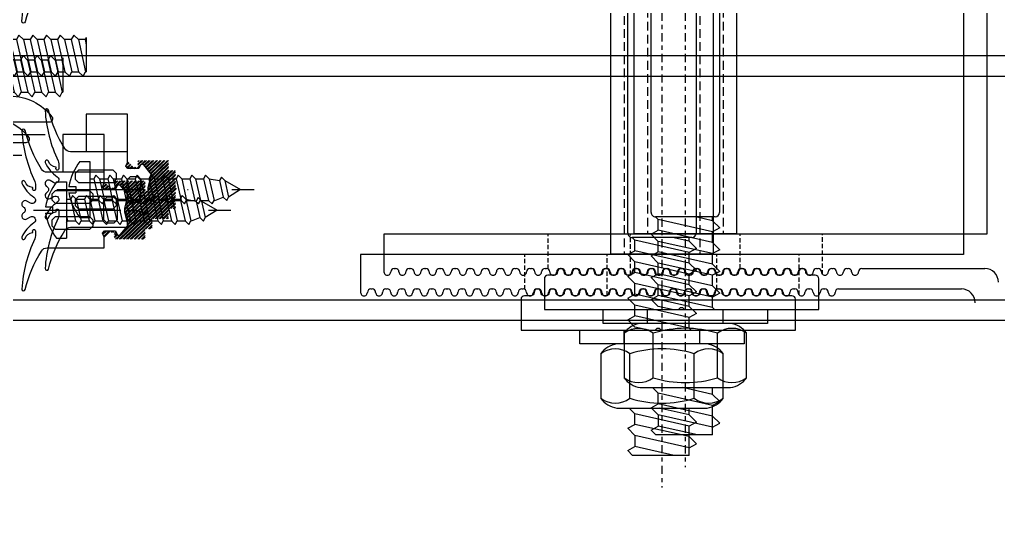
# Model space of a CAD drawing. Header units: inches. Extents: x 4821 to 127877, y 58012 to 433683.
# Drawn here: x 29552 to 29694.7, y 82296.8 to 82369.8 of the extents above; entities that cross this region are included whole.
import ezdxf

# ---------------------------------------------------------------- set-up
doc = ezdxf.new("R2010")
doc.units = ezdxf.units.IN
doc.header["$MEASUREMENT"] = 0
for name, pattern in [('$1$Center', [29.999999, 12, -6, 6, -6]), ('$1$DASHDOT', [25.4, 12.7, -6.35, 0, -6.35]), ('$1$DASHED', [19.05, 12.7, -6.35])]:
    doc.linetypes.add(name, pattern=pattern)
for name, color, linetype in [('$1$BEAM', 2, 'Continuous'), ('A-FURN-FIXD', 10, 'Continuous'), ('A-WAL-CMU', 7, 'Continuous')]:
    doc.layers.add(name, color=color, linetype=linetype)

# ---------------------------------------------------------------- blocks, each defined once
blk = doc.blocks.new('$1$M6x25')
at = {"color": 71}
for p, q in [((-6, 4.5), (-6, -4.5)), ((0, 5), (-5.5, 5)), ((0, 5), (0, -5)), ((1.19, 3), (0.82, 2.34)), ((1.85, 2.34), (1.19, 3)), ((3.19, 3), (2.82, 2.34)), ((3.85, 2.34), (3.19, 3)), ((5.19, 3), (4.82, 2.34)), ((5.85, 2.34), (5.19, 3)), ((7.19, 3), (6.82, 2.34)), ((7.85, 2.34), (7.19, 3)), ((9.19, 3), (8.82, 2.34)), ((9.85, 2.34), (9.19, 3)), ((11.19, 3), (10.82, 2.34)), ((11.85, 2.34), (11.19, 3)), ((13.19, 3), (12.82, 2.34)), ((13.85, 2.34), (13.19, 3)), ((15.19, 3), (14.82, 2.34)), ((15.85, 2.34), (15.19, 3)), ((17.19, 3), (16.82, 2.34)), ((17.85, 2.34), (17.19, 3)), ((19.19, 3), (18.82, 2.34)), ((19.85, 2.34), (19.19, 3)), ((21.19, 3), (20.82, 2.34)), ((21.85, 2.34), (21.19, 3)), ((23.19, 3), (22.82, 2.34)), ((23.85, 2.34), (23.19, 3)), ((0.82, 2.34), (0, 2.34)), ((0.82, 2.34), (1.88, -2.34)), ((1.85, 2.34), (2.91, -2.34)), ((2.82, 2.34), (1.85, 2.34)), ((2.82, 2.34), (3.88, -2.34)), ((3.85, 2.34), (4.91, -2.34)), ((4.82, 2.34), (3.85, 2.34)), ((4.82, 2.34), (5.88, -2.34)), ((5.85, 2.34), (6.91, -2.34)), ((6.82, 2.34), (5.85, 2.34)), ((6.82, 2.34), (7.88, -2.34)), ((7.85, 2.34), (8.91, -2.34)), ((8.82, 2.34), (7.85, 2.34)), ((8.82, 2.34), (9.88, -2.34)), ((9.85, 2.34), (10.91, -2.34)), ((10.82, 2.34), (9.85, 2.34)), ((10.82, 2.34), (11.88, -2.34)), ((11.85, 2.34), (12.91, -2.34)), ((12.82, 2.34), (11.85, 2.34)), ((12.82, 2.34), (13.88, -2.34)), ((13.85, 2.34), (14.91, -2.34)), ((14.82, 2.34), (13.85, 2.34)), ((14.82, 2.34), (15.88, -2.34)), ((15.85, 2.34), (16.91, -2.34)), ((16.82, 2.34), (15.85, 2.34)), ((16.82, 2.34), (17.88, -2.34)), ((17.85, 2.34), (18.91, -2.34)), ((18.82, 2.34), (17.85, 2.34)), ((18.82, 2.34), (19.88, -2.34)), ((19.85, 2.34), (20.91, -2.34)), ((20.82, 2.34), (19.85, 2.34)), ((20.82, 2.34), (21.88, -2.34)), ((21.85, 2.34), (22.91, -2.34)), ((22.82, 2.34), (21.85, 2.34)), ((22.82, 2.34), (23.88, -2.34)), ((23.85, 2.34), (24.91, -2.34)), ((24.82, 2.34), (23.85, 2.34)), ((25, 2.66), (24.82, 2.34)), ((24.82, 2.34), (25, 1.56)), ((25, 2.66), (25, -2.34)), ((1.88, -2.34), (0, -2.34)), ((1.88, -2.34), (2.54, -3)), ((2.54, -3), (2.91, -2.34)), ((2.91, -2.34), (3.88, -2.34)), ((3.88, -2.34), (4.54, -3)), ((4.54, -3), (4.91, -2.34)), ((4.91, -2.34), (5.88, -2.34)), ((5.88, -2.34), (6.54, -3)), ((6.54, -3), (6.91, -2.34)), ((6.91, -2.34), (7.88, -2.34)), ((7.88, -2.34), (8.54, -3)), ((8.54, -3), (8.91, -2.34)), ((8.91, -2.34), (9.88, -2.34)), ((9.88, -2.34), (10.54, -3)), ((10.54, -3), (10.91, -2.34)), ((10.91, -2.34), (11.88, -2.34)), ((11.88, -2.34), (12.54, -3)), ((12.54, -3), (12.91, -2.34)), ((12.91, -2.34), (13.88, -2.34)), ((13.88, -2.34), (14.54, -3)), ((14.54, -3), (14.91, -2.34)), ((14.91, -2.34), (15.88, -2.34)), ((15.88, -2.34), (16.54, -3)), ((16.54, -3), (16.91, -2.34)), ((16.91, -2.34), (17.88, -2.34)), ((17.88, -2.34), (18.54, -3)), ((18.54, -3), (18.91, -2.34)), ((18.91, -2.34), (19.88, -2.34)), ((19.88, -2.34), (20.54, -3)), ((20.54, -3), (20.91, -2.34)), ((20.91, -2.34), (21.88, -2.34)), ((21.88, -2.34), (22.54, -3)), ((22.54, -3), (22.91, -2.34)), ((22.91, -2.34), (23.88, -2.34)), ((23.88, -2.34), (24.54, -3)), ((24.54, -3), (24.91, -2.34)), ((24.91, -2.34), (25, -2.34)), ((0, -5), (-5.5, -5))]:
    blk.add_line(p, q, dxfattribs=at)
at = {"color": 71, "linetype": '$1$DASHED', "ltscale": 100}
for p, q in [((-6, 2.89), (-3, 2.89)), ((-6, 1.44), (-3, 1.44)), ((-6, -1.44), (-3, -1.44)), ((-6, -2.89), (-3, -2.89))]:
    blk.add_line(p, q, dxfattribs=at)
at = {"color": 2, "linetype": '$1$Center', "ltscale": 10}
blk.add_line((-7.77, 0), (26.88, 0), dxfattribs=at)
at = {"color": 71}
for centre, start, end in [((-5.5, 4.5), 90, 180), ((-5.5, -4.5), 180, 270)]:
    blk.add_arc(centre, 0.5, start, end, dxfattribs=at)
at = {"color": 71, "linetype": '$1$DASHED', "ltscale": 100}
for centre, radius, start, end in [((-4.2, 2.17), 1.4, 329.0209, 30.9791), ((-8.11, 0), 5.31, 344.2222, 15.7778), ((-4.2, -2.17), 1.4, 329.0209, 30.9791)]:
    blk.add_arc(centre, radius, start, end, dxfattribs=at)
blk = doc.blocks.new('$1$GTSY500112')
at = {"layer": 'A-FURN-FIXD'}
blk.add_lwpolyline([(5.93, -11.75, 0.57735), (5.07, -11.75, -1), (4.2, -11.25), (4.49, -10.75, 0.965781), (3.64, -10.22, -0.138673), (1.56, -11.98, -1.037842), (1.37, -11.52, 0.283592), (2.23, -10.43, -0.584426), (2.31, -10.4, 1.39494), (2.44, -10), (1.75, -10, 0.111575), (1.32, -10.1, -0.09543), (-6.01, -12, -0.91232), (-6.08, -11.51, 0.076551), (-0.47, -9.14, 0.260148), (0, -8.29), (0, 0), (1.56, 0), (2.11, -0.24), (2.45, 0.05), (2.45, 1.67), (1.96, 1.89), (1.81, 2.1), (1.92, 2.38), (3.29, 3.53), (5.21, 3.03), (5.79, 3.03), (7.71, 3.53), (9.08, 2.38), (9.19, 2.1), (9.03, 1.89), (8.55, 1.67), (8.55, 0.05), (8.88, -0.24), (9.44, 0), (11, 0), (11, -8.29, 0.260148), (11.47, -9.14, 0.076551), (17.08, -11.51, -0.91232), (17, -12, -0.09543), (9.68, -10.1, 0.111575), (9.25, -10), (8.55, -10, 1.39494), (8.69, -10.4, -0.584426), (8.77, -10.43, 0.283592), (9.62, -11.52, -1.037842), (9.43, -11.98, -0.138673), (7.36, -10.22, 0.965781), (6.51, -10.75), (6.8, -11.25, -1)], format="xyb", close=True, dxfattribs=at)
for points in [[(4.13, -0.07), (3.64, 0.42), (3.64, 1.47), (4.13, 1.96), (6.87, 1.96), (7.36, 1.47), (7.36, 0.42), (6.87, -0.07)], [(4.01, -1.58), (4.5, -2.07), (4.5, -7.11), (4.01, -7.6), (3.19, -7.6), (2.7, -7.11), (2.7, -2.07), (3.19, -1.58)], [(7.81, -7.6), (6.99, -7.6), (6.5, -7.11), (6.5, -2.07), (6.99, -1.58), (7.81, -1.58), (8.3, -2.07), (8.3, -7.11)]]:
    blk.add_lwpolyline(points, close=True, dxfattribs=at)
blk = doc.blocks.new('$1$RHS4.2x22')
at = {"layer": 'A-FURN-FIXD'}
for p, q in [((1.42, 4.1), (0, 4.1)), ((0, -4.1), (0, 4.1)), ((-19.98, 1.61), (-20.26, 1.09)), ((-19.45, 1.09), (-19.98, 1.61)), ((-18.23, 1.58), (-19.45, 1.09)), ((-17.85, 2.1), (-18.13, 1.58)), ((-17.42, -1.58), (-18.13, 1.58)), ((-17.33, 1.58), (-17.85, 2.1)), ((-16.14, 1.58), (-17.33, 1.58)), ((-16.61, -1.58), (-17.33, 1.58)), ((-15.85, 2.1), (-16.14, 1.58)), ((-15.42, -1.58), (-16.14, 1.58)), ((-15.33, 1.58), (-15.85, 2.1)), ((-14.61, -1.58), (-15.33, 1.58)), ((-14.14, 1.58), (-15.33, 1.58)), ((-13.85, 2.1), (-14.14, 1.58)), ((-13.43, -1.58), (-14.14, 1.58)), ((-13.33, 1.58), (-13.85, 2.1)), ((-12.62, -1.58), (-13.33, 1.58)), ((-12.14, 1.58), (-13.33, 1.58)), ((-11.86, 2.1), (-12.14, 1.58)), ((-11.43, -1.58), (-12.14, 1.58)), ((-11.33, 1.58), (-11.86, 2.1)), ((-10.62, -1.58), (-11.33, 1.58)), ((-10.15, 1.58), (-11.33, 1.58)), ((-9.86, 2.1), (-10.15, 1.58)), ((-9.43, -1.58), (-10.15, 1.58)), ((-9.86, 2.1), (-9.34, 1.58)), ((-8.62, -1.58), (-9.34, 1.58)), ((-8.15, 1.58), (-9.34, 1.58)), ((-7.86, 2.1), (-8.15, 1.58)), ((-7.43, -1.58), (-8.15, 1.58)), ((-7.34, 1.58), (-7.86, 2.1)), ((-6.63, -1.58), (-7.34, 1.58)), ((-6.15, 1.58), (-7.34, 1.58)), ((-5.86, 2.1), (-6.15, 1.58)), ((-5.44, -1.58), (-6.15, 1.58)), ((-5.34, 1.58), (-5.86, 2.1)), ((-4.63, -1.58), (-5.34, 1.58)), ((-4.15, 1.58), (-5.34, 1.58)), ((-3.87, 2.1), (-4.15, 1.58)), ((-3.44, -1.58), (-4.15, 1.58)), ((-3.44, -1.58), (-4.15, 1.58)), ((-3.34, 1.58), (-3.87, 2.1)), ((-2.63, -1.58), (-3.34, 1.58)), ((-2.16, 1.58), (-3.34, 1.58)), ((-1.87, 2.1), (-2.16, 1.58)), ((-1.44, -1.58), (-2.16, 1.58)), ((-1.35, 1.58), (-1.87, 2.1)), ((-0.63, -1.58), (-1.35, 1.58)), ((-0.16, 1.58), (-1.35, 1.58)), ((0, 1.87), (-0.16, 1.58)), ((0, 0.87), (-0.16, 1.58)), ((-22, 0), (-20.26, 1.09)), ((-19.72, -1.3), (-22, 0)), ((-19.72, -1.3), (-20.26, 1.09)), ((-18.91, -1.3), (-19.45, 1.09)), ((3.05, 0.46), (2.04, 0.46)), ((2.04, -0.46), (2.04, 0.46)), ((-19.72, -1.3), (-19.2, -1.82)), ((-19.2, -1.82), (-18.91, -1.3)), ((-17.42, -1.58), (-18.91, -1.3)), ((3.05, -0.46), (2.04, -0.46)), ((-17.42, -1.58), (-16.9, -2.1)), ((-16.9, -2.1), (-16.61, -1.58)), ((-15.42, -1.58), (-16.61, -1.58)), ((-15.42, -1.58), (-14.9, -2.1)), ((-14.9, -2.1), (-14.61, -1.58)), ((-13.43, -1.58), (-14.61, -1.58)), ((-13.43, -1.58), (-12.9, -2.1)), ((-12.9, -2.1), (-12.62, -1.58)), ((-11.43, -1.58), (-12.62, -1.58)), ((-11.43, -1.58), (-10.91, -2.1)), ((-10.91, -2.1), (-10.62, -1.58)), ((-9.43, -1.58), (-10.62, -1.58)), ((-9.43, -1.58), (-8.91, -2.1)), ((-8.91, -2.1), (-8.62, -1.58)), ((-7.43, -1.58), (-8.62, -1.58)), ((-7.43, -1.58), (-6.91, -2.1)), ((-6.91, -2.1), (-6.63, -1.58)), ((-5.44, -1.58), (-6.63, -1.58)), ((-5.44, -1.58), (-4.91, -2.1)), ((-4.91, -2.1), (-4.63, -1.58)), ((-3.44, -1.58), (-4.63, -1.58)), ((-3.44, -1.58), (-2.92, -2.1)), ((-2.92, -2.1), (-2.63, -1.58)), ((-1.44, -1.58), (-2.63, -1.58)), ((-1.44, -1.58), (-0.92, -2.1)), ((-0.92, -2.1), (-0.63, -1.58)), ((0, -1.58), (-0.63, -1.58)), ((1.42, -4.1), (0, -4.1))]:
    blk.add_line(p, q, dxfattribs=at)
at = {"layer": 'A-FURN-FIXD', "linetype": '$1$DASHDOT'}
blk.add_line((4.78, 0), (-24, 0), dxfattribs=at)
at = {"layer": 'A-FURN-FIXD'}
for centre, start, end in [((-5.01, -0.91), 9.6294, 37.9057), ((-5.01, 0.91), 322.0943, 350.3706)]:
    blk.add_arc(centre, 8.15, start, end, dxfattribs=at)
blk = doc.blocks.new('$1$samola')
at = {"color": 71}
for p, q in [((-4.67, 7.92), (-4.67, 1.43)), ((4.68, 7.92), (4.68, 1.43))]:
    blk.add_line(p, q, dxfattribs=at)
for points in [[(8.93, 7.92, 0.330304), (4.68, 7.92, 0.151843), (-4.67, 7.92, 0.330304), (-8.93, 7.92)], [(-8.93, 1.43, 0.330304), (-4.67, 1.43, 0.151843), (4.68, 1.43, 0.330304), (8.93, 1.43)]]:
    blk.add_lwpolyline(points, format="xyb", dxfattribs=at)
blk.add_lwpolyline([(-8.93, 1.43, 0.202618), (-6.6, 0), (6.6, 0, 0.202618), (8.93, 1.43), (8.93, 7.92, 0.202618), (6.6, 9.35), (-6.6, 9.35, 0.202618), (-8.93, 7.92)], format="xyb", close=True, dxfattribs=at)
blk = doc.blocks.new('FIRST SLAB EDGE')
at = {"extrusion": (-5.69003e-07, 1.56101e-06, 1)}
h = blk.add_hatch(dxfattribs=at)
h.set_pattern_fill('ANSI32', angle=179.0162)
h.set_pattern_definition([(224.016208986, (621118.67673, -1343831.5998), (0.2605731915, -0.26967871972), []), (224.016208986, (621118.5, -1343831.59677), (0.2605731915, -0.26967871972), [])])
h.paths.add_polyline_path([(1142638.29, -1728493.1), (1142638.29, -1728494.6), (1142639.29, -1728494.6), (1142639.29, -1728497.05), (1142639.59, -1728497.35), (1142639.29, -1728497.65), (1142639.29, -1728500.1), (1142638.29, -1728500.1), (1142638.29, -1728501.6), (1142633.79, -1728501.6), (1142633.79, -1728500.6), (1142633.19, -1728500.6), (1142632.29, -1728501.5), (1142632.29, -1728501.29), (1142632.05, -1728500.74), (1142632.35, -1728500.4), (1142633.97, -1728500.4), (1142634.18, -1728500.89), (1142634.39, -1728501.04), (1142634.67, -1728500.94), (1142635.82, -1728499.57), (1142635.33, -1728497.64), (1142635.33, -1728497.07), (1142635.82, -1728495.14), (1142634.67, -1728493.77), (1142634.39, -1728493.67), (1142634.18, -1728493.82), (1142633.97, -1728494.3), (1142632.35, -1728494.3), (1142632.05, -1728493.97), (1142632.29, -1728493.42), (1142632.29, -1728493.2), (1142633.19, -1728494.1), (1142633.79, -1728494.1), (1142633.79, -1728493.1)])
at = {"layer": '$1$BEAM', "color": 21, "linetype": '$1$DASHED', "ltscale": 0.1, "extrusion": (-5.69003e-07, 1.56101e-06, 1)}
for p, q in [((1142708.14, -1728451.95, 0), (1142708.14, -1728503.75, 0)), ((1142719.14, -1728451.95, 0), (1142719.14, -1728503.75, 0))]:
    blk.add_line(p, q, dxfattribs=at)
at = {"layer": '$1$BEAM', "color": 31, "linetype": '$1$DASHED', "ltscale": 0.05, "extrusion": (-5.69003e-07, 1.56101e-06, 1)}
for p, q in [((1142693.64, -1728508.92, 0), (1142693.64, -1728503.85, 0)), ((1142705.64, -1728509.78, 0), (1142705.64, -1728503.85, 0)), ((1142721.64, -1728508.87, 0), (1142721.64, -1728503.85, 0)), ((1142733.64, -1728509.71, 0), (1142733.64, -1728503.85, 0))]:
    blk.add_line(p, q, dxfattribs=at)
at = {"layer": '$1$BEAM', "extrusion": (-5.69003e-07, 1.56101e-06, 1)}
blk.add_line((1142709.69, -1728530.19, 0), (1142708.64, -1728529.14, 0), dxfattribs=at)
at = {"layer": '$1$BEAM', "color": 21, "extrusion": (-5.69003e-07, 1.56101e-06, 1), "elevation": -3.35}
blk.add_lwpolyline([(1142706.14, -1728451.95), (1142706.14, -1728503.75), (1142721.14, -1728503.75), (1142721.14, -1728451.95)], close=True, dxfattribs=at)
at = {"color": 2, "linetype": '$1$Center', "ltscale": 0.1, "extrusion": (-5.69003e-07, 1.56101e-06, 1)}
blk.add_line((1142713.64, -1728429.59, 0), (1142713.64, -1728537.78, 0), dxfattribs=at)
at = {"color": 71, "extrusion": (-5.69003e-07, 1.56101e-06, 1)}
for p, q in [((1142708.64, -1728500.68, 0), (1142708.64, -1728439.27, 0)), ((1142718.65, -1728500.68, 0), (1142718.65, -1728439.27, 0)), ((1142709.69, -1728501.74, 0), (1142709.3, -1728501.35, 0)), ((1142717.98, -1728501.35, 0), (1142709.31, -1728501.35, 0)), ((1142717.6, -1728503.53, 0), (1142709.69, -1728501.74, 0)), ((1142709.69, -1728503.28, 0), (1142709.69, -1728501.74, 0)), ((1142717.6, -1728501.9, 0), (1142715.15, -1728501.35, 0)), ((1142717.6, -1728501.9, 0), (1142717.6, -1728501.35, 0)), ((1142717.6, -1728501.9, 0), (1142718.65, -1728502.95, 0)), ((1142708.64, -1728503.85, 0), (1142709.69, -1728503.28, 0)), ((1142709.69, -1728504.9, 0), (1142708.64, -1728503.85, 0)), ((1142717.6, -1728505.07, 0), (1142709.69, -1728503.28, 0)), ((1142718.65, -1728502.95, 0), (1142717.6, -1728503.53, 0)), ((1142717.6, -1728505.07, 0), (1142717.6, -1728503.53, 0)), ((1142717.6, -1728506.69, 0), (1142709.69, -1728504.9, 0)), ((1142709.69, -1728506.44, 0), (1142709.69, -1728504.9, 0)), ((1142717.6, -1728505.07, 0), (1142718.65, -1728506.12, 0)), ((1142708.64, -1728507.02, 0), (1142709.69, -1728506.44, 0)), ((1142717.6, -1728508.23, 0), (1142709.69, -1728506.44, 0)), ((1142718.65, -1728506.12, 0), (1142717.6, -1728506.69, 0)), ((1142717.6, -1728508.23, 0), (1142717.6, -1728506.69, 0)), ((1142709.69, -1728508.07, 0), (1142708.64, -1728507.02, 0)), ((1142717.6, -1728509.85, 0), (1142709.69, -1728508.07, 0)), ((1142709.69, -1728509.61, 0), (1142709.69, -1728508.07, 0)), ((1142717.6, -1728508.23, 0), (1142718.65, -1728509.28, 0)), ((1142708.64, -1728510.18, 0), (1142709.69, -1728509.61, 0)), ((1142717.6, -1728511.4, 0), (1142709.69, -1728509.61, 0)), ((1142718.65, -1728509.28, 0), (1142717.6, -1728509.85, 0)), ((1142709.69, -1728511.23, 0), (1142708.64, -1728510.18, 0)), ((1142717.6, -1728511.4, 0), (1142717.6, -1728509.85, 0)), ((1142709.69, -1728512.77, 0), (1142709.69, -1728511.23, 0)), ((1142717.6, -1728513.02, 0), (1142709.69, -1728511.23, 0)), ((1142717.6, -1728511.4, 0), (1142718.65, -1728512.44, 0)), ((1142718.65, -1728512.44, 0), (1142717.6, -1728513.02, 0)), ((1142708.64, -1728513.35, 0), (1142709.69, -1728512.77, 0)), ((1142709.69, -1728514.39, 0), (1142708.64, -1728513.35, 0)), ((1142717.6, -1728514.56, 0), (1142709.69, -1728512.77, 0)), ((1142717.6, -1728514.56, 0), (1142717.6, -1728513.02, 0)), ((1142708.14, -1728516.85, 0), (1142708.14, -1728514.85, 0)), ((1142711.7, -1728514.85, 0), (1142709.69, -1728514.39, 0)), ((1142717.6, -1728514.56, 0), (1142717.89, -1728514.85, 0)), ((1142719.15, -1728516.85, 0), (1142719.15, -1728514.85, 0)), ((1142709.69, -1728527.03, 0), (1142708.86, -1728526.2, 0)), ((1142717.6, -1728527.19, 0), (1142713.21, -1728526.2, 0)), ((1142717.6, -1728527.19, 0), (1142717.6, -1728526.2, 0)), ((1142717.6, -1728528.82, 0), (1142709.69, -1728527.03, 0)), ((1142709.69, -1728528.57, 0), (1142709.69, -1728527.03, 0)), ((1142717.6, -1728527.19, 0), (1142718.65, -1728528.24, 0)), ((1142718.65, -1728528.24, 0), (1142717.6, -1728528.82, 0)), ((1142708.64, -1728529.14, 0), (1142709.69, -1728528.57, 0)), ((1142717.6, -1728530.36, 0), (1142709.69, -1728528.57, 0)), ((1142717.6, -1728530.36, 0), (1142717.6, -1728528.82, 0)), ((1142717.6, -1728531.98, 0), (1142709.69, -1728530.19, 0)), ((1142709.69, -1728530.19, 0), (1142709.69, -1728531.81, 0)), ((1142717.6, -1728531.98, 0), (1142717.6, -1728530.35, 0)), ((1142717.6, -1728530.36, 0), (1142718.65, -1728531.4, 0)), ((1142708.64, -1728532.39, 0), (1142709.69, -1728531.81, 0)), ((1142709.36, -1728533.11, 0), (1142708.64, -1728532.39, 0)), ((1142715.4, -1728533.11, 0), (1142709.69, -1728531.81, 0)), ((1142717.6, -1728531.98, 0), (1142718.65, -1728531.4, 0)), ((1142717.6, -1728533.11, 0), (1142717.6, -1728531.98, 0)), ((1142717.61, -1728533.11, 0), (1142709.36, -1728533.11, 0))]:
    blk.add_line(p, q, dxfattribs=at)
at = {"color": 31, "extrusion": (-5.69003e-07, 1.56101e-06, 1)}
for p, q in [((1142757.59, -1728451.85, 0), (1142757.59, -1728503.85, 0)), ((1142757.59, -1728503.85, 0), (1142669.69, -1728503.85, 0)), ((1142669.69, -1728503.85, 0), (1142669.69, -1728509.35, 0)), ((1142670.69, -1728509.35, 0), (1142670.69, -1728509.35, 0)), ((1142671.19, -1728508.85, 0), (1142671.39, -1728508.85, 0)), ((1142673.39, -1728508.85, 0), (1142673.59, -1728508.85, 0)), ((1142675.59, -1728508.85, 0), (1142675.79, -1728508.85, 0)), ((1142677.79, -1728508.85, 0), (1142677.99, -1728508.85, 0)), ((1142679.99, -1728508.85, 0), (1142680.19, -1728508.85, 0)), ((1142682.19, -1728508.85, 0), (1142682.39, -1728508.85, 0)), ((1142684.39, -1728508.85, 0), (1142684.59, -1728508.85, 0)), ((1142686.59, -1728508.85, 0), (1142686.79, -1728508.85, 0)), ((1142688.79, -1728508.85, 0), (1142688.99, -1728508.85, 0)), ((1142690.99, -1728508.85, 0), (1142691.19, -1728508.85, 0)), ((1142693.19, -1728508.85, 0), (1142693.39, -1728508.85, 0)), ((1142695.39, -1728508.85, 0), (1142695.59, -1728508.85, 0)), ((1142697.59, -1728508.85, 0), (1142697.79, -1728508.85, 0)), ((1142699.79, -1728508.85, 0), (1142699.99, -1728508.85, 0)), ((1142701.99, -1728508.85, 0), (1142702.19, -1728508.85, 0)), ((1142704.19, -1728508.85, 0), (1142704.39, -1728508.85, 0)), ((1142706.39, -1728508.85, 0), (1142706.59, -1728508.85, 0)), ((1142708.59, -1728508.85, 0), (1142708.79, -1728508.85, 0)), ((1142710.79, -1728508.85, 0), (1142710.99, -1728508.85, 0)), ((1142712.99, -1728508.85, 0), (1142713.19, -1728508.85, 0)), ((1142715.19, -1728508.85, 0), (1142715.39, -1728508.85, 0)), ((1142717.39, -1728508.85, 0), (1142717.59, -1728508.85, 0)), ((1142719.59, -1728508.85, 0), (1142719.79, -1728508.85, 0)), ((1142721.79, -1728508.85, 0), (1142721.99, -1728508.85, 0)), ((1142723.99, -1728508.85, 0), (1142724.19, -1728508.85, 0)), ((1142726.19, -1728508.85, 0), (1142726.39, -1728508.85, 0)), ((1142728.39, -1728508.85, 0), (1142728.59, -1728508.85, 0)), ((1142730.59, -1728508.85, 0), (1142730.79, -1728508.85, 0)), ((1142732.79, -1728508.85, 0), (1142732.99, -1728508.85, 0)), ((1142734.99, -1728508.85, 0), (1142735.19, -1728508.85, 0)), ((1142737.19, -1728508.85, 0), (1142737.39, -1728508.85, 0)), ((1142739.39, -1728508.85, 0), (1142757.29, -1728508.85, 0))]:
    blk.add_line(p, q, dxfattribs=at)
at = {"color": 81, "linetype": '$1$Center', "ltscale": 25, "extrusion": (-5.69003e-07, 1.56101e-06, 1)}
blk.add_line((1142532.46, -1728477.85, 0), (1142786.76, -1728477.85, 0), dxfattribs=at)
at = {"color": 165, "linetype": 'Continuous', "extrusion": (-5.69003e-07, 1.56101e-06, 1)}
blk.add_line((1142614.29, -1728489.35, 0), (1142620.29, -1728489.35, 0), dxfattribs=at)
at = {"color": 21, "linetype": 'Continuous', "extrusion": (-5.69003e-07, 1.56101e-06, 1), "elevation": -3.35}
blk.add_lwpolyline([(1142615.09, -1728487.55, 0.414214), (1142614.09, -1728488.55), (1142614.09, -1728489.95), (1142614.09, -1728489.95), (1142614.09, -1728491.35), (1142614.09, -1728491.35), (1142614.09, -1728492.25, -0.414214), (1142613.39, -1728492.95), (1142611.79, -1728492.95), (1142611.79, -1728501.35), (1142610.49, -1728501.35), (1142610.49, -1728491.35), (1142610.49, -1728491.35), (1142610.49, -1728489.95), (1142610.49, -1728489.95), (1142610.49, -1728486.75, -0.414214), (1142613.49, -1728483.75), (1142615.17, -1728483.75, -0.231514), (1142621.29, -1728486.74, -0.624419), (1142620.89, -1728487.55)], format="xyb", close=True, dxfattribs=at)
at = {"color": 31, "extrusion": (-5.69003e-07, 1.56101e-06, 1), "elevation": -3.35}
blk.add_lwpolyline([(1142632.29, -1728491.85), (1142632.29, -1728486.35), (1142626.29, -1728486.35), (1142626.29, -1728491.85)], dxfattribs=at)
blk.add_lwpolyline([(1142698.69, -1728509.85, -0.414214), (1142698.19, -1728509.35, 1), (1142697.19, -1728509.35, -0.414214), (1142696.69, -1728509.85), (1142696.49, -1728509.85, -0.414214), (1142695.99, -1728509.35, 1), (1142694.99, -1728509.35, -0.414214), (1142694.49, -1728509.85), (1142693.59, -1728509.85, 0.414214), (1142693.09, -1728510.35), (1142693.09, -1728514.85), (1142712.64, -1728514.85), (1142712.94, -1728514.55), (1142713.24, -1728514.55), (1142713.54, -1728514.85), (1142733.09, -1728514.85), (1142733.09, -1728510.35, 0.414214), (1142732.59, -1728509.85), (1142731.69, -1728509.85, -0.414214), (1142731.19, -1728509.35, 1), (1142730.19, -1728509.35, -0.414214), (1142729.69, -1728509.85), (1142729.49, -1728509.85, -0.414214), (1142728.99, -1728509.35, 1), (1142727.99, -1728509.35, -0.414214), (1142727.49, -1728509.85), (1142727.29, -1728509.85, -0.414214), (1142726.79, -1728509.35, 1), (1142725.79, -1728509.35, -0.414214), (1142725.29, -1728509.85), (1142725.09, -1728509.85, -0.414214), (1142724.59, -1728509.35, 1), (1142723.59, -1728509.35, -0.414214), (1142723.09, -1728509.85), (1142722.89, -1728509.85, -0.414214), (1142722.39, -1728509.35, 1), (1142721.39, -1728509.35, -0.414214), (1142720.89, -1728509.85), (1142720.69, -1728509.85, -0.414214), (1142720.19, -1728509.35, 1), (1142719.19, -1728509.35, -0.414214), (1142718.69, -1728509.85), (1142718.49, -1728509.85, -0.414214), (1142717.99, -1728509.35, 1), (1142716.99, -1728509.35, -0.414214), (1142716.49, -1728509.85), (1142716.29, -1728509.85, -0.414214), (1142715.79, -1728509.35, 1), (1142714.79, -1728509.35, -0.414214), (1142714.29, -1728509.85), (1142714.09, -1728509.85, -0.414214), (1142713.59, -1728509.35, 1), (1142712.59, -1728509.35, -0.414214), (1142712.09, -1728509.85), (1142711.89, -1728509.85, -0.414214), (1142711.39, -1728509.35, 1), (1142710.39, -1728509.35, -0.414214), (1142709.89, -1728509.85), (1142709.69, -1728509.85, -0.414214), (1142709.19, -1728509.35, 1), (1142708.19, -1728509.35, -0.414214), (1142707.69, -1728509.85), (1142707.49, -1728509.85, -0.414214), (1142706.99, -1728509.35, 1), (1142705.99, -1728509.35, -0.414214), (1142705.49, -1728509.85), (1142705.29, -1728509.85, -0.414214), (1142704.79, -1728509.35, 1), (1142703.79, -1728509.35, -0.414214), (1142703.29, -1728509.85), (1142703.09, -1728509.85, -0.414214), (1142702.59, -1728509.35, 1), (1142701.59, -1728509.35, -0.414214), (1142701.09, -1728509.85), (1142700.89, -1728509.85, -0.414214), (1142700.39, -1728509.35, 1), (1142699.39, -1728509.35, -0.414214), (1142698.89, -1728509.85)], format="xyb", close=True, dxfattribs=at)
at = {"color": 71, "extrusion": (-5.69003e-07, 1.56101e-06, 1), "elevation": -3.35}
blk.add_lwpolyline([(1142725.64, -1728514.85), (1142725.64, -1728516.85), (1142701.64, -1728516.85), (1142701.64, -1728514.85)], close=True, dxfattribs=at)
at = {"color": 71, "extrusion": (-5.69003e-07, 1.56101e-06, 1)}
for centre, start, end in [((1142709.31, -1728500.68, -3.35), 179.9998, 269.9998), ((1142717.98, -1728500.68, -3.35), 269.9998, 359.9998)]:
    blk.add_arc(centre, 0.667, start, end, dxfattribs=at)
at = {"color": 31, "extrusion": (-5.69003e-07, 1.56101e-06, 1)}
for centre, radius, start, end in [((1142670.19, -1728509.35, -3.35), 0.5, 179.9998, 359.9998), ((1142671.19, -1728509.35, -3.35), 0.5, 89.9998, 179.9998), ((1142671.39, -1728509.35, -3.35), 0.5, 359.9998, 89.9998), ((1142672.39, -1728509.35, -3.35), 0.5, 179.9998, 359.9998), ((1142673.39, -1728509.35, -3.35), 0.5, 89.9998, 179.9998), ((1142673.59, -1728509.35, -3.35), 0.5, 359.9998, 89.9998), ((1142674.59, -1728509.35, -3.35), 0.5, 179.9998, 359.9998), ((1142675.59, -1728509.35, -3.35), 0.5, 89.9998, 179.9998), ((1142675.79, -1728509.35, -3.35), 0.5, 359.9998, 89.9998), ((1142676.79, -1728509.35, -3.35), 0.5, 179.9998, 359.9998), ((1142677.79, -1728509.35, -3.35), 0.5, 89.9998, 179.9998), ((1142677.99, -1728509.35, -3.35), 0.5, 359.9998, 89.9998), ((1142678.99, -1728509.35, -3.35), 0.5, 179.9998, 359.9998), ((1142679.99, -1728509.35, -3.35), 0.5, 89.9998, 179.9998), ((1142680.19, -1728509.35, -3.35), 0.5, 359.9998, 89.9998), ((1142681.19, -1728509.35, -3.35), 0.5, 179.9998, 359.9998), ((1142682.19, -1728509.35, -3.35), 0.5, 89.9998, 179.9998), ((1142682.39, -1728509.35, -3.35), 0.5, 359.9998, 89.9998), ((1142683.39, -1728509.35, -3.35), 0.5, 179.9998, 359.9998), ((1142684.39, -1728509.35, -3.35), 0.5, 89.9998, 179.9998), ((1142684.59, -1728509.35, -3.35), 0.5, 359.9998, 89.9998), ((1142685.59, -1728509.35, -3.35), 0.5, 179.9998, 359.9998), ((1142686.59, -1728509.35, -3.35), 0.5, 89.9998, 179.9998), ((1142686.79, -1728509.35, -3.35), 0.5, 359.9998, 89.9998), ((1142687.79, -1728509.35, -3.35), 0.5, 179.9998, 359.9998), ((1142688.79, -1728509.35, -3.35), 0.5, 89.9998, 179.9998), ((1142688.99, -1728509.35, -3.35), 0.5, 359.9998, 89.9998), ((1142689.99, -1728509.35, -3.35), 0.5, 179.9998, 359.9998), ((1142690.99, -1728509.35, -3.35), 0.5, 89.9998, 179.9998), ((1142691.19, -1728509.35, -3.35), 0.5, 359.9998, 89.9998), ((1142692.19, -1728509.35, -3.35), 0.5, 179.9998, 359.9998), ((1142693.19, -1728509.35, -3.35), 0.5, 89.9998, 179.9998), ((1142693.39, -1728509.35, -3.35), 0.5, 359.9998, 89.9998), ((1142694.39, -1728509.35, -3.35), 0.5, 179.9998, 359.9998), ((1142695.39, -1728509.35, -3.35), 0.5, 89.9998, 179.9998), ((1142695.59, -1728509.35, -3.35), 0.5, 359.9998, 89.9998), ((1142696.59, -1728509.35, -3.35), 0.5, 179.9998, 359.9998), ((1142697.59, -1728509.35, -3.35), 0.5, 89.9998, 179.9998), ((1142697.79, -1728509.35, -3.35), 0.5, 359.9998, 89.9998), ((1142698.79, -1728509.35, -3.35), 0.5, 179.9998, 359.9998), ((1142699.79, -1728509.35, -3.35), 0.5, 89.9998, 179.9998), ((1142699.99, -1728509.35, -3.35), 0.5, 359.9998, 89.9998), ((1142700.99, -1728509.35, -3.35), 0.5, 179.9998, 359.9998), ((1142701.99, -1728509.35, -3.35), 0.5, 89.9998, 179.9998), ((1142702.19, -1728509.35, -3.35), 0.5, 359.9998, 89.9998), ((1142703.19, -1728509.35, -3.35), 0.5, 179.9998, 359.9998), ((1142704.19, -1728509.35, -3.35), 0.5, 89.9998, 179.9998), ((1142704.39, -1728509.35, -3.35), 0.5, 359.9998, 89.9998), ((1142705.39, -1728509.35, -3.35), 0.5, 179.9998, 359.9998), ((1142706.39, -1728509.35, -3.35), 0.5, 89.9998, 179.9998), ((1142706.59, -1728509.35, -3.35), 0.5, 359.9998, 89.9998), ((1142707.59, -1728509.35, -3.35), 0.5, 179.9998, 359.9998), ((1142708.59, -1728509.35, -3.35), 0.5, 89.9998, 179.9998), ((1142708.79, -1728509.35, -3.35), 0.5, 359.9998, 89.9998), ((1142709.79, -1728509.35, -3.35), 0.5, 179.9998, 359.9998), ((1142710.79, -1728509.35, -3.35), 0.5, 89.9998, 179.9998), ((1142710.99, -1728509.35, -3.35), 0.5, 359.9998, 89.9998), ((1142711.99, -1728509.35, -3.35), 0.5, 179.9998, 359.9998), ((1142712.99, -1728509.35, -3.35), 0.5, 89.9998, 179.9998), ((1142713.19, -1728509.35, -3.35), 0.5, 359.9998, 89.9998), ((1142714.19, -1728509.35, -3.35), 0.5, 179.9998, 359.9998), ((1142715.19, -1728509.35, -3.35), 0.5, 89.9998, 179.9998), ((1142715.39, -1728509.35, -3.35), 0.5, 359.9998, 89.9998), ((1142716.39, -1728509.35, -3.35), 0.5, 179.9998, 359.9998), ((1142717.39, -1728509.35, -3.35), 0.5, 89.9998, 179.9998), ((1142717.59, -1728509.35, -3.35), 0.5, 359.9998, 89.9998), ((1142718.59, -1728509.35, -3.35), 0.5, 179.9998, 359.9998), ((1142719.59, -1728509.35, -3.35), 0.5, 89.9998, 179.9998), ((1142719.79, -1728509.35, -3.35), 0.5, 359.9998, 89.9998), ((1142720.79, -1728509.35, -3.35), 0.5, 179.9998, 359.9998), ((1142721.79, -1728509.35, -3.35), 0.5, 89.9998, 179.9998), ((1142721.99, -1728509.35, -3.35), 0.5, 359.9998, 89.9998), ((1142722.99, -1728509.35, -3.35), 0.5, 179.9998, 359.9998), ((1142723.99, -1728509.35, -3.35), 0.5, 89.9998, 179.9998), ((1142724.19, -1728509.35, -3.35), 0.5, 359.9998, 89.9998), ((1142725.19, -1728509.35, -3.35), 0.5, 179.9998, 359.9998), ((1142726.19, -1728509.35, -3.35), 0.5, 89.9998, 179.9998), ((1142726.39, -1728509.35, -3.35), 0.5, 359.9998, 89.9998), ((1142727.39, -1728509.35, -3.35), 0.5, 179.9998, 359.9998), ((1142728.39, -1728509.35, -3.35), 0.5, 89.9998, 179.9998), ((1142728.59, -1728509.35, -3.35), 0.5, 359.9998, 89.9998), ((1142729.59, -1728509.35, -3.35), 0.5, 179.9998, 359.9998), ((1142730.59, -1728509.35, -3.35), 0.5, 89.9998, 179.9998), ((1142730.79, -1728509.35, -3.35), 0.5, 359.9998, 89.9998), ((1142731.79, -1728509.35, -3.35), 0.5, 179.9998, 359.9998), ((1142732.79, -1728509.35, -3.35), 0.5, 89.9998, 179.9998), ((1142732.99, -1728509.35, -3.35), 0.5, 359.9998, 89.9998), ((1142733.99, -1728509.35, -3.35), 0.5, 179.9998, 359.9998), ((1142734.99, -1728509.35, -3.35), 0.5, 89.9998, 179.9998), ((1142735.19, -1728509.35, -3.35), 0.5, 359.9998, 89.9998), ((1142736.19, -1728509.35, -3.35), 0.5, 179.9998, 359.9998), ((1142737.19, -1728509.35, -3.35), 0.5, 89.9998, 179.9998), ((1142737.39, -1728509.35, -3.35), 0.5, 359.9998, 89.9998), ((1142738.39, -1728509.35, -3.35), 0.5, 179.9998, 359.9998), ((1142739.39, -1728509.35, -3.35), 0.5, 89.9998, 179.9998), ((1142757.29, -1728510.85, -3.35), 2, 359.9998, 89.9998)]:
    blk.add_arc(centre, radius, start, end, dxfattribs=at)
at = {"layer": 'A-WAL-CMU'}
blk.add_lwpolyline([(1142767.7, -1728513.46), (1142517.66, -1728513.46), (1142517.66, -1729313.46), (1142767.66, -1729313.46)], dxfattribs=at)
at = {"layer": '$1$BEAM', "extrusion": (-5.69003e-07, 1.56101e-06, 1), "rotation": 179.9997810401334}
blk.add_blockref('$1$samola', (1142713.64, -1728516.85, -3.35), dxfattribs=at)
at = {"color": 7, "extrusion": (-5.69003e-07, 1.56101e-06, 1)}
for name, p, rotation in [('$1$GTSY500112', (1142632.29, -1728452.85, -3.35), 269.9997810401333), ('$1$M6x25', (1142601.29, -1728477.85, -3.35), 359.9997810401334), ('$1$RHS4.2x22', (1142626.79, -1728497.35, -3.35), 179.9997810401334)]:
    blk.add_blockref(name, p, dxfattribs=dict(at, rotation=rotation))
at = {"color": 7, "extrusion": (5.69003e-07, -1.56101e-06, -1), "zscale": -1, "rotation": 90.00021895986666}
blk.add_blockref('$1$GTSY500112', (-1142632.29, -1728502.85, 3.35), dxfattribs=at)

msp = doc.modelspace()

# ---------------------------------------------------------------- block references
at = {"layer": 'A-WAL-CMU'}
for p in [(-1113064.6, 1810842.37, 0), (-1113068, 1810839.38, 0)]:
    msp.add_blockref('FIRST SLAB EDGE', p, dxfattribs=at)

doc.saveas('drawing.dxf')
